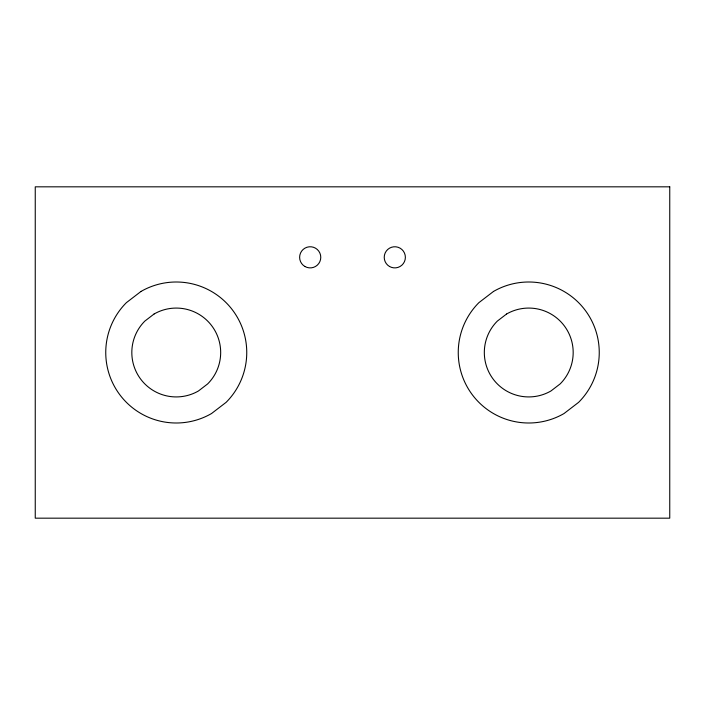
<?xml version="1.0" encoding="UTF-8"?>
<svg xmlns="http://www.w3.org/2000/svg" width="705" height="705" viewBox="0 0 705 705"><rect width="100%" height="100%" fill="white"/><g stroke="black" fill="none" stroke-linecap="round" stroke-linejoin="round"><path stroke-width="1.06" d="M141 291.447L126.398 302.648A70.5 70.5 0 0 0 211.5 413.553L226.102 402.352A70.5 70.5 0 0 0 141 291.447M154.043 314.033L144.842 321.092A44.415 44.415 0 0 0 198.457 390.967L207.658 383.908A44.415 44.415 0 0 0 154.043 314.033M493.5 291.447L478.898 302.648A70.5 70.5 0 0 0 564 413.553L578.602 402.352A70.5 70.5 0 0 0 493.5 291.447M506.542 314.033L497.342 321.092A44.415 44.415 0 0 0 550.957 390.967L560.158 383.908A44.415 44.415 0 0 0 506.542 314.033M669.75 186.825L35.25 186.825L35.25 518.175L669.75 518.175L669.75 186.825M304.912 266.481A10.575 10.575 0 0 0 320.775 257.325A10.575 10.575 0 0 0 304.912 248.169A10.575 10.575 0 0 0 304.912 266.481M389.512 266.481A10.575 10.575 0 0 0 405.375 257.325A10.575 10.575 0 0 0 389.512 248.169A10.575 10.575 0 0 0 389.512 266.481"/></g></svg>
